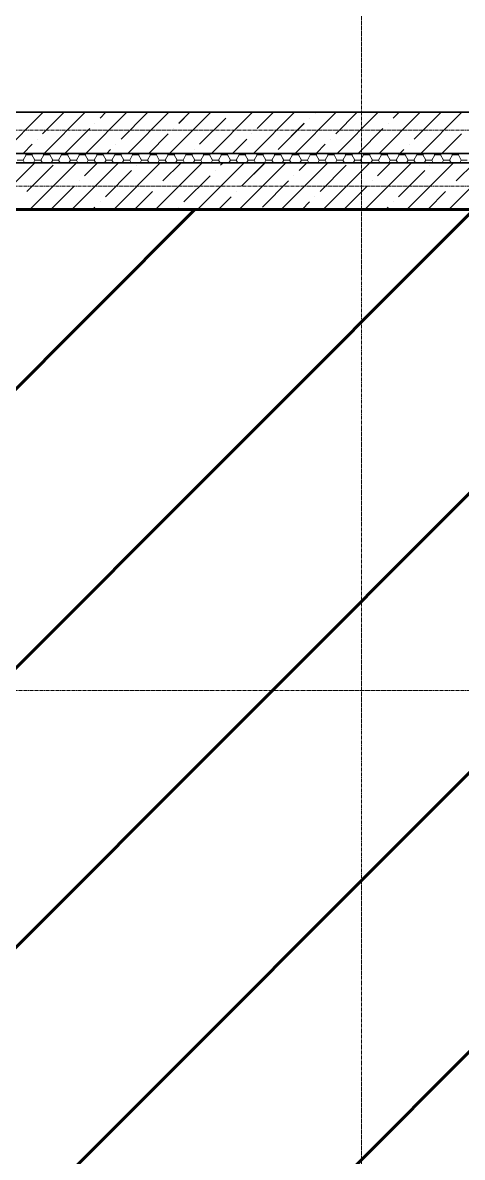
# Model space of a CAD drawing. Header units: millimetres. Extents: x 470010 to 1231400, y -134005 to 421770.
# Drawn here: x 682457 to 684814, y -34911 to -28837 of the extents above; entities that cross this region are included whole.
import ezdxf
from ezdxf.enums import TextEntityAlignment as Align

# ---------------------------------------------------------------- set-up
doc = ezdxf.new("R2010")
doc.units = ezdxf.units.MM
doc.linetypes.add('CENTER2', pattern=[28.575, 19.05, -3.175, 3.175, -3.175])
doc.layers.get('Defpoints').update_dxf_attribs({"color": 140})
for name, color, linetype, lineweight in [('0) шп потолок', 3, 'Continuous', 60), ('АР_Стены ЖБ', 7, 'Continuous', 35), ('АР_Стены_дефшов', 4, 'Continuous', 0), ('АР_Штриховка', 8, 'Continuous', 0)]:
    doc.layers.add(name, color=color, linetype=linetype, lineweight=lineweight)
doc.layers.add('РД_Оси_100', color=7, linetype='Continuous', lineweight=0, true_color=0x525252)
doc.styles.add('style1', font='ARIALN.TTF')

# ---------------------------------------------------------------- blocks, each defined once
blk = doc.blocks.new('СОШ_2200_АР_ОСИ_М100_28.05.24')
at = {"layer": 'РД_Оси_100', "color": 251, "linetype": 'CENTER2', "true_color": 0x636466}
blk.add_line((29555, 61200), (-5954.958, 61200), dxfattribs=at)
for points in [[(11400, 139938.679), (11400, -6155)], [(29555, 64200), (-5454.958, 64200), (-5954.958, 64350)], [(29555, 63900), (-5454.958, 63900), (-5954.958, 63750)]]:
    blk.add_lwpolyline(points, dxfattribs=at)
blk = doc.blocks.new('A$C9108343f')
at = {"layer": '0) шп потолок'}
blk.add_lwpolyline([(19359, 70530), (15065, 70530), (15065, 45645), (19359, 45645), (19359, 68065)], dxfattribs=at)
at = {"layer": 'АР_Стены ЖБ', "color": 18, "linetype": 'Continuous', "lineweight": 35, "true_color": 0x000000}
for p, q in [((19660, 71050), (7055, 71050)), ((7055, 70830), (19880, 70830)), ((19930, 70780), (7055, 70780)), ((7055, 70530), (20180, 70530))]:
    blk.add_line(p, q, dxfattribs=at)
at = {"layer": 'АР_Стены_дефшов', "color": 18, "linetype": 'Continuous', "lineweight": 0, "true_color": 0x000000}
for p, q in [((19880, 70830), (7255, 70830)), ((7255, 70780), (19930, 70780))]:
    blk.add_line(p, q, dxfattribs=at)
at = {"layer": 'АР_Штриховка', "color": 18, "linetype": 'Continuous', "lineweight": 5, "true_color": 0x000000}
for p, q in [((16628.1, 70830), (16848.1, 71050)), ((16845, 70934.6), (16960.4, 71050)), ((16852.6, 70830), (17072.6, 71050)), ((17077.1, 70830), (17297.1, 71050)), ((17153.7, 71018.8), (17184.9, 71050)), ((17266, 70906.6), (17406.3, 71046.9)), ((17301.7, 70830), (17521.7, 71050)), ((17526.2, 70830), (17746.2, 71050)), ((17574.7, 70990.8), (17633.9, 71050)), ((17686.9, 70878.5), (17827.2, 71018.8)), ((17750.7, 70830), (17970.7, 71050)), ((17855.3, 71046.9), (17855.3, 71046.9)), ((17975.2, 70830), (18195.2, 71050)), ((17995.6, 70962.7), (18082.9, 71050)), ((18199.7, 70830), (18419.7, 71050)), ((18276.2, 71018.8), (18276.2, 71018.8)), ((18304.3, 71046.9), (18307.4, 71050)), ((18416.6, 70934.6), (18531.9, 71050)), ((18424.2, 70830), (18644.2, 71050)), ((18648.7, 70830), (18868.7, 71050)), ((18725.3, 71018.8), (18756.4, 71050)), ((18837.5, 70906.6), (18977.8, 71046.9)), ((18873.2, 70830), (19093.2, 71050)), ((16964.9, 70830), (17097.6, 70962.7)), ((17125.7, 70990.8), (17125.7, 70990.8)), ((17546.6, 70962.7), (17546.6, 70962.7)), ((18107.9, 70850.4), (18248.2, 70990.8)), ((18536.4, 70830), (18669.1, 70962.7)), ((18697.2, 70990.8), (18697.2, 70990.8)), ((16817, 70906.6), (16817, 70906.6)), ((17413.9, 70830), (17518.5, 70934.6)), ((17862.9, 70830), (17939.5, 70906.6)), ((17967.6, 70934.6), (17967.6, 70934.6)), ((18388.5, 70906.6), (18388.5, 70906.6)), ((18985.4, 70830), (19090.1, 70934.6)), ((16740.4, 70830), (16788.9, 70878.5)), ((17189.4, 70830), (17209.8, 70850.4)), ((17237.9, 70878.5), (17237.9, 70878.5)), ((17658.9, 70850.4), (17658.9, 70850.4)), ((18311.9, 70830), (18360.4, 70878.5)), ((18760.9, 70830), (18781.4, 70850.4)), ((18809.5, 70878.5), (18809.5, 70878.5)), ((16552.6, 70530), (16802.6, 70780)), ((16777.1, 70530), (17027.1, 70780)), ((17001.7, 70530), (17251.7, 70780)), ((17069.5, 70710.1), (17139.4, 70780)), ((17226.2, 70530), (17476.2, 70780)), ((17450.7, 70530), (17700.7, 70780)), ((17490.5, 70682.1), (17588.4, 70780)), ((17675.2, 70530), (17925.2, 70780)), ((17799.2, 70766.3), (17812.9, 70780)), ((17899.7, 70530), (18149.7, 70780)), ((17911.4, 70654), (18037.4, 70780)), ((18124.2, 70530), (18374.2, 70780)), ((18220.1, 70738.2), (18261.9, 70780)), ((18348.7, 70530), (18598.7, 70780)), ((18573.2, 70530), (18823.2, 70780)), ((18641.1, 70710.1), (18710.9, 70780)), ((18797.7, 70530), (19047.7, 70780)), ((19022.2, 70530), (19272.2, 70780)), ((19062, 70682.1), (19160, 70780)), ((16760.8, 70625.9), (16901.1, 70766.3)), ((17181.8, 70597.9), (17322.1, 70738.2)), ((17350.2, 70766.3), (17350.2, 70766.3)), ((17602.7, 70569.8), (17743, 70710.1)), ((17771.1, 70738.2), (17771.1, 70738.2)), ((18192.1, 70710.1), (18192.1, 70710.1)), ((18332.4, 70625.9), (18472.7, 70766.3)), ((18753.3, 70597.9), (18893.6, 70738.2)), ((18921.7, 70766.3), (18921.7, 70766.3)), ((16889.4, 70530), (17013.4, 70654)), ((17041.5, 70682.1), (17041.5, 70682.1)), ((17462.4, 70654), (17462.4, 70654)), ((18023.7, 70541.7), (18164, 70682.1)), ((18460.9, 70530), (18584.9, 70654)), ((18613, 70682.1), (18613, 70682.1)), ((19034, 70654), (19034, 70654)), ((17338.4, 70530), (17434.3, 70625.9)), ((17787.4, 70530), (17855.3, 70597.9)), ((17883.4, 70625.9), (17883.4, 70625.9)), ((18304.3, 70597.9), (18304.3, 70597.9)), ((18910, 70530), (19005.9, 70625.9)), ((17113.9, 70530), (17125.7, 70541.7)), ((17153.7, 70569.8), (17153.7, 70569.8)), ((17574.7, 70541.7), (17574.7, 70541.7)), ((18236.4, 70530), (18276.2, 70569.8)), ((18685.4, 70530), (18697.2, 70541.7)), ((18725.3, 70569.8), (18725.3, 70569.8))]:
    blk.add_line(p, q, dxfattribs=at)
at = {"layer": 'АР_Штриховка', "color": 18, "linetype": 'Continuous', "lineweight": 0, "true_color": 0x000000}
for p, q in [((16756.4, 70821.7), (16751.6, 70830)), ((16788.2, 70821.7), (16793, 70830)), ((16851.7, 70821.7), (16846.9, 70830)), ((16883.4, 70821.7), (16888.2, 70830)), ((16946.9, 70821.7), (16942.1, 70830)), ((16978.7, 70821.7), (16983.5, 70830)), ((17042.2, 70821.7), (17037.4, 70830)), ((17073.9, 70821.7), (17078.7, 70830)), ((17137.4, 70821.7), (17132.6, 70830)), ((17169.2, 70821.7), (17174, 70830)), ((17232.7, 70821.7), (17227.9, 70830)), ((17264.4, 70821.7), (17269.2, 70830)), ((17327.9, 70821.7), (17323.1, 70830)), ((17359.7, 70821.7), (17364.5, 70830)), ((17423.2, 70821.7), (17418.4, 70830)), ((17454.9, 70821.7), (17459.7, 70830)), ((17518.4, 70821.7), (17513.6, 70830)), ((17550.2, 70821.7), (17555, 70830)), ((17613.7, 70821.7), (17608.9, 70830)), ((17645.4, 70821.7), (17650.2, 70830)), ((17708.9, 70821.7), (17704.1, 70830)), ((17740.7, 70821.7), (17745.5, 70830)), ((17804.2, 70821.7), (17799.4, 70830)), ((17835.9, 70821.7), (17840.7, 70830)), ((17899.4, 70821.7), (17894.6, 70830)), ((17931.2, 70821.7), (17936, 70830)), ((17994.7, 70821.7), (17989.9, 70830)), ((18026.4, 70821.7), (18031.2, 70830)), ((18089.9, 70821.7), (18085.1, 70830)), ((18121.7, 70821.7), (18126.5, 70830)), ((18185.2, 70821.7), (18180.4, 70830)), ((18216.9, 70821.7), (18221.7, 70830)), ((18280.4, 70821.7), (18275.6, 70830)), ((18312.2, 70821.7), (18317, 70830)), ((18375.7, 70821.7), (18370.9, 70830)), ((18407.4, 70821.7), (18412.2, 70830)), ((18470.9, 70821.7), (18466.1, 70830)), ((18502.7, 70821.7), (18507.5, 70830)), ((18566.2, 70821.7), (18561.4, 70830)), ((18597.9, 70821.7), (18602.7, 70830)), ((18661.4, 70821.7), (18656.6, 70830)), ((18693.2, 70821.7), (18698, 70830)), ((18756.7, 70821.7), (18751.9, 70830)), ((18788.4, 70821.7), (18793.2, 70830)), ((18851.9, 70821.7), (18847.1, 70830)), ((18883.7, 70821.7), (18888.5, 70830)), ((18947.2, 70821.7), (18942.4, 70830)), ((18978.9, 70821.7), (18983.7, 70830)), ((19042.4, 70821.7), (19037.6, 70830)), ((19074.2, 70821.7), (19079, 70830)), ((16708.8, 70794.2), (16740.5, 70794.2)), ((16740.5, 70794.2), (16756.4, 70821.7)), ((16748.7, 70780), (16740.5, 70794.2)), ((16756.4, 70821.7), (16788.2, 70821.7)), ((16804, 70794.2), (16788.2, 70821.7)), ((16795.8, 70780), (16804, 70794.2)), ((16804, 70794.2), (16835.8, 70794.2)), ((16835.8, 70794.2), (16851.7, 70821.7)), ((16844, 70780), (16835.8, 70794.2)), ((16851.7, 70821.7), (16883.4, 70821.7)), ((16899.3, 70794.2), (16883.4, 70821.7)), ((16891.1, 70780), (16899.3, 70794.2)), ((16899.3, 70794.2), (16931, 70794.2)), ((16931, 70794.2), (16946.9, 70821.7)), ((16939.2, 70780), (16931, 70794.2)), ((16946.9, 70821.7), (16978.7, 70821.7)), ((16994.5, 70794.2), (16978.7, 70821.7)), ((16986.3, 70780), (16994.5, 70794.2)), ((16994.5, 70794.2), (17026.3, 70794.2)), ((17026.3, 70794.2), (17042.2, 70821.7)), ((17034.5, 70780), (17026.3, 70794.2)), ((17042.2, 70821.7), (17073.9, 70821.7)), ((17089.8, 70794.2), (17073.9, 70821.7)), ((17081.6, 70780), (17089.8, 70794.2)), ((17089.8, 70794.2), (17121.5, 70794.2)), ((17121.5, 70794.2), (17137.4, 70821.7)), ((17129.7, 70780), (17121.5, 70794.2)), ((17137.4, 70821.7), (17169.2, 70821.7)), ((17185, 70794.2), (17169.2, 70821.7)), ((17176.8, 70780), (17185, 70794.2)), ((17185, 70794.2), (17216.8, 70794.2)), ((17216.8, 70794.2), (17232.7, 70821.7)), ((17225, 70780), (17216.8, 70794.2)), ((17232.7, 70821.7), (17264.4, 70821.7)), ((17280.3, 70794.2), (17264.4, 70821.7)), ((17272.1, 70780), (17280.3, 70794.2)), ((17280.3, 70794.2), (17312, 70794.2)), ((17312, 70794.2), (17327.9, 70821.7)), ((17320.2, 70780), (17312, 70794.2)), ((17327.9, 70821.7), (17359.7, 70821.7)), ((17375.5, 70794.2), (17359.7, 70821.7)), ((17367.3, 70780), (17375.5, 70794.2)), ((17375.5, 70794.2), (17407.3, 70794.2)), ((17407.3, 70794.2), (17423.2, 70821.7)), ((17415.5, 70780), (17407.3, 70794.2)), ((17423.2, 70821.7), (17454.9, 70821.7)), ((17470.8, 70794.2), (17454.9, 70821.7)), ((17462.6, 70780), (17470.8, 70794.2)), ((17470.8, 70794.2), (17502.5, 70794.2)), ((17502.5, 70794.2), (17518.4, 70821.7)), ((17510.7, 70780), (17502.5, 70794.2)), ((17518.4, 70821.7), (17550.2, 70821.7)), ((17566, 70794.2), (17550.2, 70821.7)), ((17557.8, 70780), (17566, 70794.2)), ((17566, 70794.2), (17597.8, 70794.2)), ((17597.8, 70794.2), (17613.7, 70821.7)), ((17606, 70780), (17597.8, 70794.2)), ((17613.7, 70821.7), (17645.4, 70821.7)), ((17661.3, 70794.2), (17645.4, 70821.7)), ((17653.1, 70780), (17661.3, 70794.2)), ((17661.3, 70794.2), (17693, 70794.2)), ((17693, 70794.2), (17708.9, 70821.7)), ((17701.2, 70780), (17693, 70794.2)), ((17708.9, 70821.7), (17740.7, 70821.7)), ((17756.5, 70794.2), (17740.7, 70821.7)), ((17748.3, 70780), (17756.5, 70794.2)), ((17756.5, 70794.2), (17788.3, 70794.2)), ((17788.3, 70794.2), (17804.2, 70821.7)), ((17796.5, 70780), (17788.3, 70794.2)), ((17804.2, 70821.7), (17835.9, 70821.7)), ((17851.8, 70794.2), (17835.9, 70821.7)), ((17843.6, 70780), (17851.8, 70794.2)), ((17851.8, 70794.2), (17883.5, 70794.2)), ((17883.5, 70794.2), (17899.4, 70821.7)), ((17891.7, 70780), (17883.5, 70794.2)), ((17899.4, 70821.7), (17931.2, 70821.7)), ((17947, 70794.2), (17931.2, 70821.7)), ((17938.8, 70780), (17947, 70794.2)), ((17947, 70794.2), (17978.8, 70794.2)), ((17978.8, 70794.2), (17994.7, 70821.7)), ((17987, 70780), (17978.8, 70794.2)), ((17994.7, 70821.7), (18026.4, 70821.7)), ((18042.3, 70794.2), (18026.4, 70821.7)), ((18034.1, 70780), (18042.3, 70794.2)), ((18042.3, 70794.2), (18074, 70794.2)), ((18074, 70794.2), (18089.9, 70821.7)), ((18082.2, 70780), (18074, 70794.2)), ((18089.9, 70821.7), (18121.7, 70821.7)), ((18137.5, 70794.2), (18121.7, 70821.7)), ((18129.3, 70780), (18137.5, 70794.2)), ((18137.5, 70794.2), (18169.3, 70794.2)), ((18169.3, 70794.2), (18185.2, 70821.7)), ((18177.5, 70780), (18169.3, 70794.2)), ((18185.2, 70821.7), (18216.9, 70821.7)), ((18232.8, 70794.2), (18216.9, 70821.7)), ((18224.6, 70780), (18232.8, 70794.2)), ((18232.8, 70794.2), (18264.5, 70794.2)), ((18264.5, 70794.2), (18280.4, 70821.7)), ((18272.7, 70780), (18264.5, 70794.2)), ((18280.4, 70821.7), (18312.2, 70821.7)), ((18328, 70794.2), (18312.2, 70821.7)), ((18319.8, 70780), (18328, 70794.2)), ((18328, 70794.2), (18359.8, 70794.2)), ((18359.8, 70794.2), (18375.7, 70821.7)), ((18368, 70780), (18359.8, 70794.2)), ((18375.7, 70821.7), (18407.4, 70821.7)), ((18423.3, 70794.2), (18407.4, 70821.7)), ((18415.1, 70780), (18423.3, 70794.2)), ((18423.3, 70794.2), (18455, 70794.2)), ((18455, 70794.2), (18470.9, 70821.7)), ((18463.2, 70780), (18455, 70794.2)), ((18470.9, 70821.7), (18502.7, 70821.7)), ((18518.5, 70794.2), (18502.7, 70821.7)), ((18510.3, 70780), (18518.5, 70794.2)), ((18518.5, 70794.2), (18550.3, 70794.2)), ((18550.3, 70794.2), (18566.2, 70821.7)), ((18558.5, 70780), (18550.3, 70794.2)), ((18566.2, 70821.7), (18597.9, 70821.7)), ((18613.8, 70794.2), (18597.9, 70821.7)), ((18605.6, 70780), (18613.8, 70794.2)), ((18613.8, 70794.2), (18645.5, 70794.2)), ((18645.5, 70794.2), (18661.4, 70821.7)), ((18653.7, 70780), (18645.5, 70794.2)), ((18661.4, 70821.7), (18693.2, 70821.7)), ((18709, 70794.2), (18693.2, 70821.7)), ((18700.8, 70780), (18709, 70794.2)), ((18709, 70794.2), (18740.8, 70794.2)), ((18740.8, 70794.2), (18756.7, 70821.7)), ((18749, 70780), (18740.8, 70794.2)), ((18756.7, 70821.7), (18788.4, 70821.7)), ((18804.3, 70794.2), (18788.4, 70821.7)), ((18796.1, 70780), (18804.3, 70794.2)), ((18804.3, 70794.2), (18836, 70794.2)), ((18836, 70794.2), (18851.9, 70821.7)), ((18844.2, 70780), (18836, 70794.2)), ((18851.9, 70821.7), (18883.7, 70821.7)), ((18899.5, 70794.2), (18883.7, 70821.7)), ((18891.3, 70780), (18899.5, 70794.2)), ((18899.5, 70794.2), (18931.3, 70794.2)), ((18931.3, 70794.2), (18947.2, 70821.7)), ((18939.5, 70780), (18931.3, 70794.2)), ((18947.2, 70821.7), (18978.9, 70821.7)), ((18994.8, 70794.2), (18978.9, 70821.7)), ((18986.6, 70780), (18994.8, 70794.2)), ((18994.8, 70794.2), (19026.5, 70794.2)), ((19026.5, 70794.2), (19042.4, 70821.7)), ((19034.7, 70780), (19026.5, 70794.2)), ((19042.4, 70821.7), (19074.2, 70821.7)), ((19090, 70794.2), (19074.2, 70821.7)), ((19081.8, 70780), (19090, 70794.2)), ((19090, 70794.2), (19121.8, 70794.2))]:
    blk.add_line(p, q, dxfattribs=at)
at = {"layer": 'РД_Оси_100'}
blk.add_blockref('СОШ_2200_АР_ОСИ_М100_28.05.24', (7155, 6755), dxfattribs=at)
at = {"layer": 'Defpoints', "color": 18, "true_color": 0x000000, "style": 'style1'}
for p in [(143949.3, 316089.1), (143975, 281639.5), (143890.4, 273244.7), (143840, 264276.8), (143967.8, 254892.4), (12252, 104178.1), (12382.6, 96023.1)]:
    blk.add_attdef('АР-ПОМЕЩЕНИЕ:НАИМЕНОВАНИЕ', text='', height=100, dxfattribs=at).set_placement(p, align=Align.MIDDLE)
at = {"layer": 'Defpoints', "color": 18, "true_color": 0x000000, "style": 'style1', "flags": 8}
for p in [(143951.3, 279099.1), (143848.3, 269251.1), (143875.3, 260094.2), (144049.7, 250824.7), (163419.3, 238153.4), (155897.5, 237966), (183037.2, 237966), (143342.9, 237876.2)]:
    blk.add_attdef('АР-ПОМЕЩЕНИЕ:НАИМЕНОВАНИЕ', text='', height=100, dxfattribs=at).set_placement(p, align=Align.MIDDLE)

msp = doc.modelspace()

# ---------------------------------------------------------------- hatches: boundary and pattern name
at = {"layer": '0) шп потолок'}
h = msp.add_hatch(dxfattribs=at)
h.set_pattern_fill('ANSI31', color=3, scale=333)
h.paths.add_polyline_path([(685063.57, -43411.242), (685063.57, -42811.242), (685063.57, -42611.242), (685063.57, -42011.242), (685063.57, -41861.242), (685063.57, -40961.242), (685063.57, -39861.242), (685063.57, -39651.242), (685063.57, -38161.242), (685063.57, -37586.487), (684843.57, -37586.487), (684843.57, -37296.487), (685063.57, -37296.487), (685063.57, -36061.242), (685063.57, -35161.242), (685063.57, -34061.242), (685063.57, -32711.242), (685063.57, -32521.242), (685073.57, -32301.242), (692853.57, -32301.242), (692853.57, -32011.242), (692863.047, -28611.242), (692853.57, -28611.242), (692853.57, -27711.242), (692863.831, -26236.242), (689593.57, -26236.242), (689593.57, -25336.242), (687593.57, -25336.242), (687593.57, -25336.242), (686818.57, -25336.242), (686818.57, -29836.242), (685077.58, -29836.242), (682453.57, -29836.242), (682453.57, -30256.242), (680783.57, -30256.242), (680783.57, -54091.242), (681303.57, -54091.242), (681303.57, -54504.57), (681723.244, -54504.57), (681723.244, -54721.242), (683963.896, -54721.242), (683963.896, -54504.57), (684383.57, -54504.57), (684383.57, -54721.242), (684543.57, -54721.242), (684543.57, -54091.242), (684543.57, -52221.242), (685063.57, -52221.242), (685063.57, -51311.242), (685063.57, -50111.242), (685063.57, -49811.242), (685063.57, -46911.242), (685063.57, -46311.242), (685063.57, -45411.242)])

# ---------------------------------------------------------------- linework, layer by layer
msp.add_lwpolyline([(685077.58, -29836.242), (680783.57, -29836.242), (680783.57, -54721.242), (685077.58, -54721.242), (685077.58, -32301.242)], dxfattribs=at)
at = {"layer": 'АР_Стены ЖБ', "color": 18, "linetype": 'Continuous', "lineweight": 35, "true_color": 0x000000}
for p, q in [((685378.618, -29316.242), (672773.57, -29316.242)), ((672773.57, -29536.242), (685598.618, -29536.242)), ((685648.57, -29586.242), (672773.57, -29586.242)), ((672773.57, -29836.242), (685898.57, -29836.242))]:
    msp.add_line(p, q, dxfattribs=at)
at = {"layer": 'АР_Стены_дефшов', "color": 18, "linetype": 'Continuous', "lineweight": 0, "true_color": 0x000000}
for p, q in [((685598.57, -29536.242), (672973.57, -29536.242)), ((672973.57, -29586.242), (685648.57, -29586.242))]:
    msp.add_line(p, q, dxfattribs=at)
at = {"layer": 'АР_Штриховка', "color": 18, "linetype": 'Continuous', "lineweight": 5, "true_color": 0x000000}
for p, q in [((682346.744, -29536.242), (682566.744, -29316.242)), ((682563.632, -29431.608), (682678.997, -29316.242)), ((682571.25, -29536.242), (682791.25, -29316.242)), ((682795.756, -29536.242), (683015.756, -29316.242)), ((682872.328, -29347.418), (682903.503, -29316.242)), ((682984.581, -29459.671), (683124.898, -29319.354)), ((683020.263, -29536.242), (683240.263, -29316.242)), ((683244.769, -29536.242), (683464.769, -29316.242)), ((683293.277, -29375.481), (683352.516, -29316.242)), ((683469.276, -29536.242), (683689.276, -29316.242)), ((683693.782, -29536.242), (683913.782, -29316.242)), ((683714.227, -29403.544), (683801.529, -29316.242)), ((683918.288, -29536.242), (684138.288, -29316.242)), ((684022.923, -29319.354), (684026.035, -29316.242)), ((684135.176, -29431.608), (684250.542, -29316.242)), ((684142.795, -29536.242), (684362.795, -29316.242)), ((684367.301, -29536.242), (684587.301, -29316.242)), ((684443.873, -29347.418), (684475.048, -29316.242)), ((684556.126, -29459.671), (684696.442, -29319.354)), ((684591.808, -29536.242), (684811.808, -29316.242)), ((683405.531, -29487.734), (683545.847, -29347.418)), ((683826.48, -29515.797), (683966.797, -29375.481)), ((682683.503, -29536.242), (682816.201, -29403.544)), ((683132.516, -29536.242), (683237.151, -29431.608)), ((683581.529, -29536.242), (683658.1, -29459.671)), ((684255.048, -29536.242), (684387.746, -29403.544)), ((684704.061, -29536.242), (684808.696, -29431.608)), ((682458.997, -29536.242), (682507.505, -29487.734)), ((682908.01, -29536.242), (682928.454, -29515.797)), ((684030.542, -29536.242), (684079.05, -29487.734)), ((684479.555, -29536.242), (684499.999, -29515.797)), ((682271.25, -29836.242), (682521.25, -29586.242)), ((682479.442, -29740.304), (682619.758, -29599.987)), ((682495.757, -29836.242), (682745.757, -29586.242)), ((682720.263, -29836.242), (682970.263, -29586.242)), ((682788.138, -29656.114), (682858.01, -29586.242)), ((682900.391, -29768.367), (683040.708, -29628.051)), ((682944.769, -29836.242), (683194.769, -29586.242)), ((683169.276, -29836.242), (683419.276, -29586.242)), ((683209.087, -29684.177), (683307.023, -29586.242)), ((683393.782, -29836.242), (683643.782, -29586.242)), ((683517.784, -29599.987), (683531.529, -29586.242)), ((683618.289, -29836.242), (683868.289, -29586.242)), ((683630.037, -29712.241), (683756.035, -29586.242)), ((683842.795, -29836.242), (684092.795, -29586.242)), ((683938.733, -29628.051), (683980.542, -29586.242)), ((684050.986, -29740.304), (684191.303, -29599.987)), ((684067.301, -29836.242), (684317.301, -29586.242)), ((684291.808, -29836.242), (684541.808, -29586.242)), ((684359.683, -29656.114), (684429.555, -29586.242)), ((684471.936, -29768.367), (684612.252, -29628.051)), ((684516.314, -29836.242), (684766.314, -29586.242)), ((684740.821, -29836.242), (684990.821, -29586.242)), ((684780.632, -29684.177), (684878.567, -29586.242)), ((683321.341, -29796.43), (683461.657, -29656.114)), ((683742.29, -29824.494), (683882.607, -29684.177)), ((682608.01, -29836.242), (682732.011, -29712.241)), ((683057.023, -29836.242), (683152.961, -29740.304)), ((684179.555, -29836.242), (684303.556, -29712.241)), ((684628.567, -29836.242), (684724.506, -29740.304)), ((682832.516, -29836.242), (682844.265, -29824.494)), ((683506.035, -29836.242), (683573.91, -29768.367)), ((683955.048, -29836.242), (683994.86, -29796.43)), ((684404.061, -29836.242), (684415.809, -29824.494))]:
    msp.add_line(p, q, dxfattribs=at)
at = {"layer": 'АР_Штриховка', "color": 18, "linetype": 'Continuous', "lineweight": 0, "true_color": 0x000000}
for p, q in [((682427.404, -29572.038), (682459.154, -29572.038)), ((682459.154, -29572.037), (682475.029, -29544.541)), ((682467.355, -29586.242), (682459.154, -29572.037)), ((682475.029, -29544.541), (682470.237, -29536.242)), ((682475.029, -29544.541), (682506.779, -29544.541)), ((682506.779, -29544.541), (682511.57, -29536.242)), ((682522.654, -29572.037), (682506.779, -29544.541)), ((682514.453, -29586.242), (682522.654, -29572.037)), ((682522.654, -29572.038), (682554.404, -29572.038)), ((682554.404, -29572.037), (682570.279, -29544.541)), ((682562.605, -29586.242), (682554.404, -29572.037)), ((682570.279, -29544.541), (682565.487, -29536.242)), ((682570.279, -29544.541), (682602.029, -29544.541)), ((682602.029, -29544.541), (682606.82, -29536.242)), ((682617.904, -29572.037), (682602.029, -29544.541)), ((682609.703, -29586.242), (682617.904, -29572.037)), ((682617.904, -29572.038), (682649.654, -29572.038)), ((682649.654, -29572.037), (682665.529, -29544.541)), ((682657.855, -29586.242), (682649.654, -29572.037)), ((682665.529, -29544.541), (682660.737, -29536.242)), ((682665.529, -29544.541), (682697.279, -29544.541)), ((682697.279, -29544.541), (682702.07, -29536.242)), ((682713.154, -29572.037), (682697.279, -29544.541)), ((682704.953, -29586.242), (682713.154, -29572.037)), ((682713.154, -29572.038), (682744.904, -29572.038)), ((682744.904, -29572.037), (682760.779, -29544.541)), ((682753.105, -29586.242), (682744.904, -29572.037)), ((682760.779, -29544.541), (682755.987, -29536.242)), ((682760.779, -29544.541), (682792.529, -29544.541)), ((682792.529, -29544.541), (682797.32, -29536.242)), ((682808.404, -29572.037), (682792.529, -29544.541)), ((682800.203, -29586.242), (682808.404, -29572.037)), ((682808.404, -29572.038), (682840.154, -29572.038)), ((682840.154, -29572.037), (682856.029, -29544.541)), ((682848.355, -29586.242), (682840.154, -29572.037)), ((682856.029, -29544.541), (682851.237, -29536.242)), ((682856.029, -29544.541), (682887.779, -29544.541)), ((682887.779, -29544.541), (682892.57, -29536.242)), ((682903.654, -29572.037), (682887.779, -29544.541)), ((682895.453, -29586.242), (682903.654, -29572.037)), ((682903.654, -29572.038), (682935.404, -29572.038)), ((682935.404, -29572.037), (682951.279, -29544.541)), ((682943.605, -29586.242), (682935.404, -29572.037)), ((682951.279, -29544.541), (682946.487, -29536.242)), ((682951.279, -29544.541), (682983.029, -29544.541)), ((682983.029, -29544.541), (682987.82, -29536.242)), ((682998.904, -29572.037), (682983.029, -29544.541)), ((682990.703, -29586.242), (682998.904, -29572.037)), ((682998.904, -29572.038), (683030.654, -29572.038)), ((683030.654, -29572.037), (683046.529, -29544.541)), ((683038.855, -29586.242), (683030.654, -29572.037)), ((683046.529, -29544.541), (683041.737, -29536.242)), ((683046.529, -29544.541), (683078.279, -29544.541)), ((683078.279, -29544.541), (683083.07, -29536.242)), ((683094.154, -29572.037), (683078.279, -29544.541)), ((683085.953, -29586.242), (683094.154, -29572.037)), ((683094.154, -29572.038), (683125.904, -29572.038)), ((683125.904, -29572.037), (683141.779, -29544.541)), ((683134.105, -29586.242), (683125.904, -29572.037)), ((683141.779, -29544.541), (683136.987, -29536.242)), ((683141.779, -29544.541), (683173.529, -29544.541)), ((683173.529, -29544.541), (683178.32, -29536.242)), ((683189.404, -29572.037), (683173.529, -29544.541)), ((683181.203, -29586.242), (683189.404, -29572.037)), ((683189.404, -29572.038), (683221.154, -29572.038)), ((683221.154, -29572.037), (683237.029, -29544.541)), ((683229.355, -29586.242), (683221.154, -29572.037)), ((683237.029, -29544.541), (683232.237, -29536.242)), ((683237.029, -29544.541), (683268.779, -29544.541)), ((683268.779, -29544.541), (683273.57, -29536.242)), ((683284.654, -29572.037), (683268.779, -29544.541)), ((683276.453, -29586.242), (683284.654, -29572.037)), ((683284.654, -29572.038), (683316.404, -29572.038)), ((683316.404, -29572.037), (683332.279, -29544.541)), ((683324.605, -29586.242), (683316.404, -29572.037)), ((683332.279, -29544.541), (683327.487, -29536.242)), ((683332.279, -29544.541), (683364.029, -29544.541)), ((683364.029, -29544.541), (683368.82, -29536.242)), ((683379.904, -29572.037), (683364.029, -29544.541)), ((683371.703, -29586.242), (683379.904, -29572.037)), ((683379.904, -29572.038), (683411.654, -29572.038)), ((683411.654, -29572.037), (683427.529, -29544.541)), ((683419.855, -29586.242), (683411.654, -29572.037)), ((683427.529, -29544.541), (683422.737, -29536.242)), ((683427.529, -29544.541), (683459.279, -29544.541)), ((683459.279, -29544.541), (683464.07, -29536.242)), ((683475.154, -29572.037), (683459.279, -29544.541)), ((683466.953, -29586.242), (683475.154, -29572.037)), ((683475.154, -29572.038), (683506.904, -29572.038)), ((683506.904, -29572.037), (683522.779, -29544.541)), ((683515.105, -29586.242), (683506.904, -29572.037)), ((683522.779, -29544.541), (683517.987, -29536.242)), ((683522.779, -29544.541), (683554.529, -29544.541)), ((683554.529, -29544.541), (683559.32, -29536.242)), ((683570.404, -29572.037), (683554.529, -29544.541)), ((683562.203, -29586.242), (683570.404, -29572.037)), ((683570.404, -29572.038), (683602.154, -29572.038)), ((683602.154, -29572.037), (683618.029, -29544.541)), ((683610.355, -29586.242), (683602.154, -29572.037)), ((683618.029, -29544.541), (683613.237, -29536.242)), ((683618.029, -29544.541), (683649.779, -29544.541)), ((683649.779, -29544.541), (683654.57, -29536.242)), ((683665.654, -29572.037), (683649.779, -29544.541)), ((683657.453, -29586.242), (683665.654, -29572.037)), ((683665.654, -29572.038), (683697.404, -29572.038)), ((683697.404, -29572.037), (683713.279, -29544.541)), ((683705.605, -29586.242), (683697.404, -29572.037)), ((683713.279, -29544.541), (683708.487, -29536.242)), ((683713.279, -29544.541), (683745.029, -29544.541)), ((683745.029, -29544.541), (683749.82, -29536.242)), ((683760.904, -29572.037), (683745.029, -29544.541)), ((683752.703, -29586.242), (683760.904, -29572.037)), ((683760.904, -29572.038), (683792.654, -29572.038)), ((683792.654, -29572.037), (683808.529, -29544.541)), ((683800.855, -29586.242), (683792.654, -29572.037)), ((683808.529, -29544.541), (683803.737, -29536.242)), ((683808.529, -29544.541), (683840.279, -29544.541)), ((683840.279, -29544.541), (683845.07, -29536.242)), ((683856.154, -29572.037), (683840.279, -29544.541)), ((683847.953, -29586.242), (683856.154, -29572.037)), ((683856.154, -29572.038), (683887.904, -29572.038)), ((683887.904, -29572.037), (683903.779, -29544.541)), ((683896.105, -29586.242), (683887.904, -29572.037)), ((683903.779, -29544.541), (683898.987, -29536.242)), ((683903.779, -29544.541), (683935.529, -29544.541)), ((683935.529, -29544.541), (683940.32, -29536.242)), ((683951.404, -29572.037), (683935.529, -29544.541)), ((683943.203, -29586.242), (683951.404, -29572.037)), ((683951.404, -29572.038), (683983.154, -29572.038)), ((683983.154, -29572.037), (683999.029, -29544.541)), ((683991.355, -29586.242), (683983.154, -29572.037)), ((683999.029, -29544.541), (683994.237, -29536.242)), ((683999.029, -29544.541), (684030.779, -29544.541)), ((684030.779, -29544.541), (684035.57, -29536.242)), ((684046.654, -29572.037), (684030.779, -29544.541)), ((684038.453, -29586.242), (684046.654, -29572.037)), ((684046.654, -29572.038), (684078.404, -29572.038)), ((684078.404, -29572.037), (684094.279, -29544.541)), ((684086.605, -29586.242), (684078.404, -29572.037)), ((684094.279, -29544.541), (684089.487, -29536.242)), ((684094.279, -29544.541), (684126.029, -29544.541)), ((684126.029, -29544.541), (684130.82, -29536.242)), ((684141.904, -29572.037), (684126.029, -29544.541)), ((684133.703, -29586.242), (684141.904, -29572.037)), ((684141.904, -29572.038), (684173.654, -29572.038)), ((684173.654, -29572.037), (684189.529, -29544.541)), ((684181.855, -29586.242), (684173.654, -29572.037)), ((684189.529, -29544.541), (684184.737, -29536.242)), ((684189.529, -29544.541), (684221.279, -29544.541)), ((684221.279, -29544.541), (684226.07, -29536.242)), ((684237.154, -29572.037), (684221.279, -29544.541)), ((684228.953, -29586.242), (684237.154, -29572.037)), ((684237.154, -29572.038), (684268.904, -29572.038)), ((684268.904, -29572.037), (684284.779, -29544.541)), ((684277.105, -29586.242), (684268.904, -29572.037)), ((684284.779, -29544.541), (684279.987, -29536.242)), ((684284.779, -29544.541), (684316.529, -29544.541)), ((684316.529, -29544.541), (684321.32, -29536.242)), ((684332.404, -29572.037), (684316.529, -29544.541)), ((684324.203, -29586.242), (684332.404, -29572.037)), ((684332.404, -29572.038), (684364.154, -29572.038)), ((684364.154, -29572.037), (684380.029, -29544.541)), ((684372.355, -29586.242), (684364.154, -29572.037)), ((684380.029, -29544.541), (684375.237, -29536.242)), ((684380.029, -29544.541), (684411.779, -29544.541)), ((684411.779, -29544.541), (684416.57, -29536.242)), ((684427.654, -29572.037), (684411.779, -29544.541)), ((684419.453, -29586.242), (684427.654, -29572.037)), ((684427.654, -29572.038), (684459.404, -29572.038)), ((684459.404, -29572.037), (684475.279, -29544.541)), ((684467.605, -29586.242), (684459.404, -29572.037)), ((684475.279, -29544.541), (684470.487, -29536.242)), ((684475.279, -29544.541), (684507.029, -29544.541)), ((684507.029, -29544.541), (684511.82, -29536.242)), ((684522.904, -29572.037), (684507.029, -29544.541)), ((684514.703, -29586.242), (684522.904, -29572.037)), ((684522.904, -29572.038), (684554.654, -29572.038)), ((684554.654, -29572.037), (684570.529, -29544.541)), ((684562.855, -29586.242), (684554.654, -29572.037)), ((684570.529, -29544.541), (684565.737, -29536.242)), ((684570.529, -29544.541), (684602.279, -29544.541)), ((684602.279, -29544.541), (684607.07, -29536.242)), ((684618.154, -29572.037), (684602.279, -29544.541)), ((684609.953, -29586.242), (684618.154, -29572.037)), ((684618.154, -29572.038), (684649.904, -29572.038)), ((684649.904, -29572.037), (684665.779, -29544.541)), ((684658.105, -29586.242), (684649.904, -29572.037)), ((684665.779, -29544.541), (684660.987, -29536.242)), ((684665.779, -29544.541), (684697.529, -29544.541)), ((684697.529, -29544.541), (684702.32, -29536.242)), ((684713.404, -29572.037), (684697.529, -29544.541)), ((684705.203, -29586.242), (684713.404, -29572.037)), ((684713.404, -29572.038), (684745.154, -29572.038)), ((684745.154, -29572.037), (684761.029, -29544.541)), ((684753.355, -29586.242), (684745.154, -29572.037)), ((684761.029, -29544.541), (684756.237, -29536.242)), ((684761.029, -29544.541), (684792.779, -29544.541)), ((684792.779, -29544.541), (684797.57, -29536.242)), ((684808.654, -29572.037), (684792.779, -29544.541)), ((684800.453, -29586.242), (684808.654, -29572.037)), ((684808.654, -29572.038), (684840.404, -29572.038))]:
    msp.add_line(p, q, dxfattribs=at)

# ---------------------------------------------------------------- block references
msp.add_blockref('A$C9108343f', (665718.612, -100366.242))
at = {"layer": 'РД_Оси_100'}
msp.add_blockref('СОШ_2200_АР_ОСИ_М100_28.05.24', (672873.57, -93611.242), dxfattribs=at)

doc.saveas('drawing.dxf')
